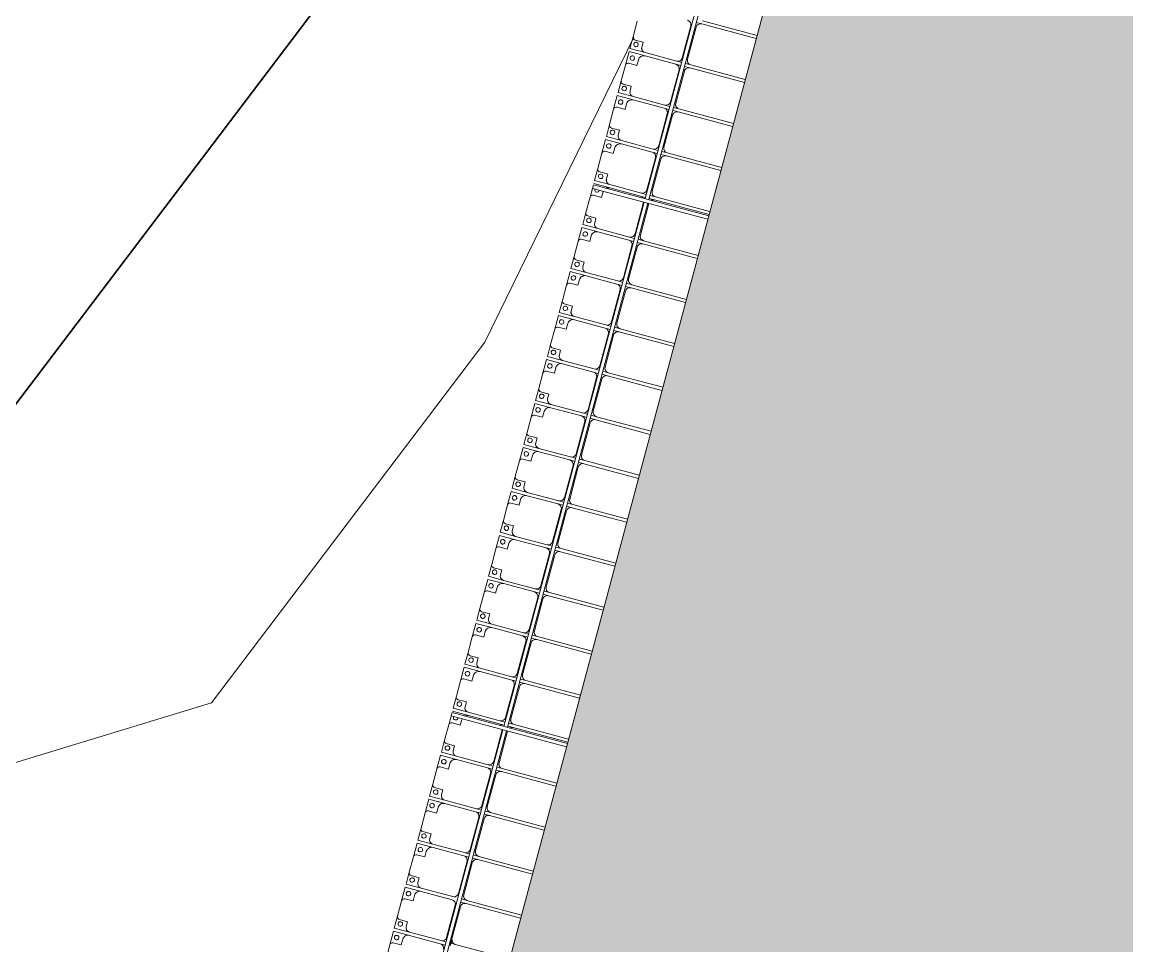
# Model space of a CAD drawing. Header units: millimetres. Extents: x -861324 to 439029, y -308065 to 694685.
# Drawn here: x -162826 to -150690, y 294957 to 305103 of the extents above; entities that cross this region are included whole.
import ezdxf

# ---------------------------------------------------------------- set-up
doc = ezdxf.new("R2010")
doc.units = ezdxf.units.MM
for name, color, linetype, lineweight in [('A-DETL-GENF', 92, 'Continuous', 9), ('A-DETL-MBND', 5, 'Continuous', 9), ('A-DETL-THIN', 151, 'Continuous', 9), ('A-GENM', 13, 'Continuous', 9), ('C-TOPO-MAJR', 7, 'Continuous', 35), ('C-TOPO-MINR', 7, 'Continuous', 9), ('S-BEAM', 12, 'Continuous', 9)]:
    doc.layers.add(name, color=color, linetype=linetype, lineweight=lineweight)

# ---------------------------------------------------------------- blocks, each defined once
blk = doc.blocks.new('Dải phao đi lại kèm đỡ invester - DẢI PHAO ĐI LẠI-17505-BỐ TRÍ BÈ PIN HỒ BẢN MÒNG')
at = {"layer": 'A-DETL-MBND', "color": 254}
for p, q in [((6223, -620), (6223, 0)), ((6258, 0), (6258, -620)), ((6723, -620), (6723, 0)), ((6758, 0), (6758, -620)), ((7223, -620), (7223, 0)), ((7258, 0), (7258, -620)), ((7723, -620), (7723, 0)), ((7758, 0), (7758, -620)), ((8258, 0), (8258, -620)), ((8723, -620), (8723, 0)), ((8758, 0), (8758, -620)), ((9223, -620), (9223, 0)), ((9258, 0), (9258, -620)), ((9723, -620), (9723, 0)), ((9758, 0), (9758, -620)), ((10223, -620), (10223, 0)), ((10258, 0), (10258, -620)), ((10723, -620), (10723, 0)), ((10758, 0), (10758, -620)), ((11223, -620), (11223, 0)), ((11258, 0), (11258, -620)), ((11723, -620), (11723, 0)), ((11758, 0), (11758, -620)), ((12223, -620), (12223, 0)), ((12258, 0), (12258, -620)), ((12723, -620), (12723, 0)), ((12758, 0), (12758, -620)), ((13223, -620), (13223, 0)), ((13258, 0), (13258, -620)), ((13723, -620), (13723, 0)), ((13758, 0), (13758, -620)), ((14223, -620), (14223, 0)), ((14258, 0), (14258, -620)), ((14723, -620), (14723, 0)), ((14758, 0), (14758, -620)), ((15223, -620), (15223, 0)), ((15258, 0), (15258, -620)), ((15723, -620), (15723, 0)), ((15758, 0), (15758, -620)), ((16223, -620), (16223, 0)), ((16258, 0), (16258, -620)), ((16723, -620), (16723, 0)), ((8223, -620), (8223, -3)), ((6258, -682), (6258, -620)), ((6258, -682), (6258, -620)), ((6308, -670), (6673, -670)), ((6723, -620), (6723, -682)), ((6723, -620), (6723, -682)), ((6723, -722), (6723, -780)), ((6723, -722), (6723, -780)), ((6758, -682), (6758, -620)), ((6758, -682), (6758, -620)), ((6758, -780), (6758, -722)), ((6758, -780), (6758, -722)), ((6808, -670), (7173, -670)), ((7223, -620), (7223, -682)), ((7223, -620), (7223, -682)), ((7223, -722), (7223, -780)), ((7223, -722), (7223, -780)), ((7258, -682), (7258, -620)), ((7258, -682), (7258, -620)), ((7258, -780), (7258, -722)), ((7258, -780), (7258, -722)), ((7308, -670), (7673, -670)), ((7723, -620), (7723, -682)), ((7723, -620), (7723, -682)), ((7723, -722), (7723, -780)), ((7723, -722), (7723, -780)), ((7758, -682), (7758, -620)), ((7758, -682), (7758, -620)), ((7758, -780), (7758, -722)), ((7758, -780), (7758, -722)), ((7808, -670), (8173, -670)), ((8223, -620), (8223, -682)), ((8223, -620), (8223, -682)), ((8223, -722), (8223, -780)), ((8223, -722), (8223, -780)), ((8258, -682), (8258, -620)), ((8258, -682), (8258, -620)), ((8258, -780), (8258, -722)), ((8258, -780), (8258, -722)), ((8312, -670), (8673, -670)), ((8723, -620), (8723, -682)), ((8723, -620), (8723, -682)), ((8723, -722), (8723, -780)), ((8723, -722), (8723, -780)), ((8758, -682), (8758, -620)), ((8758, -682), (8758, -620)), ((8758, -780), (8758, -722)), ((8758, -780), (8758, -722)), ((8808, -670), (9173, -670)), ((9223, -620), (9223, -682)), ((9223, -620), (9223, -682)), ((9223, -722), (9223, -780)), ((9223, -722), (9223, -780)), ((9258, -682), (9258, -620)), ((9258, -682), (9258, -620)), ((9258, -780), (9258, -722)), ((9258, -780), (9258, -722)), ((9308, -670), (9673, -670)), ((9723, -620), (9723, -682)), ((9723, -620), (9723, -682)), ((9723, -722), (9723, -780)), ((9723, -722), (9723, -780)), ((9758, -682), (9758, -620)), ((9758, -682), (9758, -620)), ((9758, -780), (9758, -722)), ((9758, -780), (9758, -722)), ((9808, -670), (10173, -670)), ((10223, -620), (10223, -682)), ((10223, -620), (10223, -682)), ((10223, -722), (10223, -780)), ((10223, -722), (10223, -780)), ((10258, -682), (10258, -620)), ((10258, -682), (10258, -620)), ((10258, -780), (10258, -722)), ((10258, -780), (10258, -722)), ((10308, -670), (10673, -670)), ((10723, -620), (10723, -682)), ((10723, -620), (10723, -682)), ((10723, -722), (10723, -780)), ((10723, -722), (10723, -780)), ((10758, -682), (10758, -620)), ((10758, -682), (10758, -620)), ((10758, -780), (10758, -722)), ((10758, -780), (10758, -722)), ((10808, -670), (11173, -670)), ((11223, -620), (11223, -682)), ((11223, -620), (11223, -682)), ((11223, -722), (11223, -780)), ((11223, -722), (11223, -780)), ((11258, -682), (11258, -620)), ((11258, -682), (11258, -620)), ((11258, -780), (11258, -722)), ((11258, -780), (11258, -722)), ((11308, -670), (11673, -670)), ((11723, -620), (11723, -682)), ((11723, -620), (11723, -682)), ((11723, -722), (11723, -780)), ((11723, -722), (11723, -780)), ((11758, -682), (11758, -620)), ((11758, -682), (11758, -620)), ((11758, -780), (11758, -722)), ((11758, -780), (11758, -722)), ((11808, -670), (12173, -670)), ((12223, -620), (12223, -682)), ((12223, -620), (12223, -682)), ((12223, -722), (12223, -780)), ((12223, -722), (12223, -780)), ((12258, -682), (12258, -620)), ((12258, -682), (12258, -620)), ((12258, -780), (12258, -722)), ((12258, -780), (12258, -722)), ((12308, -670), (12673, -670)), ((12723, -620), (12723, -682)), ((12723, -620), (12723, -682)), ((12723, -722), (12723, -780)), ((12723, -722), (12723, -780)), ((12758, -682), (12758, -620)), ((12758, -682), (12758, -620)), ((12758, -780), (12758, -722)), ((12758, -780), (12758, -722)), ((12808, -670), (13173, -670)), ((13223, -620), (13223, -682)), ((13223, -620), (13223, -682)), ((13223, -722), (13223, -780)), ((13223, -722), (13223, -780)), ((13258, -682), (13258, -620)), ((13258, -682), (13258, -620)), ((13258, -780), (13258, -722)), ((13258, -780), (13258, -722)), ((13308, -670), (13673, -670)), ((13723, -620), (13723, -682)), ((13723, -620), (13723, -682)), ((13723, -722), (13723, -780)), ((13723, -722), (13723, -780)), ((13758, -682), (13758, -620)), ((13758, -682), (13758, -620)), ((13758, -780), (13758, -722)), ((13758, -780), (13758, -722)), ((13808, -670), (14173, -670)), ((14223, -620), (14223, -682)), ((14223, -620), (14223, -682)), ((14223, -722), (14223, -780)), ((14223, -722), (14223, -780)), ((14258, -682), (14258, -620)), ((14258, -682), (14258, -620)), ((14258, -780), (14258, -722)), ((14258, -780), (14258, -722)), ((14312, -670), (14673, -670)), ((14723, -620), (14723, -682)), ((14723, -620), (14723, -682)), ((14723, -722), (14723, -780)), ((14723, -722), (14723, -780)), ((14758, -682), (14758, -620)), ((14758, -682), (14758, -620)), ((14758, -780), (14758, -722)), ((14758, -780), (14758, -722)), ((14808, -670), (15173, -670)), ((15223, -620), (15223, -682)), ((15223, -620), (15223, -682)), ((15223, -722), (15223, -780)), ((15223, -722), (15223, -780)), ((15258, -682), (15258, -620)), ((15258, -682), (15258, -620)), ((15258, -780), (15258, -722)), ((15258, -780), (15258, -722)), ((15308, -670), (15673, -670)), ((15723, -620), (15723, -682)), ((15723, -620), (15723, -682)), ((15723, -722), (15723, -780)), ((15723, -722), (15723, -780)), ((15758, -682), (15758, -620)), ((15758, -682), (15758, -620)), ((15758, -780), (15758, -722)), ((15758, -780), (15758, -722)), ((15808, -670), (16173, -670)), ((16223, -620), (16223, -682)), ((16223, -620), (16223, -682)), ((16258, -682), (16258, -620)), ((16258, -682), (16258, -620)), ((16308, -670), (16673, -670)), ((16723, -620), (16723, -682)), ((16723, -620), (16723, -682)), ((16723, -722), (16723, -780)), ((16723, -722), (16723, -780)), ((16758, -780), (16758, -722)), ((16758, -780), (16758, -722)), ((6673, -730), (6308, -730)), ((6723, -1140), (6723, -780)), ((6758, -780), (6758, -1130)), ((7173, -730), (6808, -730)), ((7223, -1140), (7223, -780)), ((7258, -780), (7258, -1130)), ((7673, -730), (7308, -730)), ((7723, -1140), (7723, -780)), ((7758, -780), (7758, -1130)), ((8173, -730), (7808, -730)), ((8223, -1140), (8223, -780)), ((8258, -780), (8258, -1130)), ((8673, -730), (8312, -730)), ((8723, -1140), (8723, -780)), ((8758, -780), (8758, -1130)), ((9173, -730), (8808, -730)), ((9223, -1140), (9223, -780)), ((9258, -780), (9258, -1130)), ((9673, -730), (9308, -730)), ((9723, -1140), (9723, -780)), ((9758, -780), (9758, -1130)), ((10173, -730), (9808, -730)), ((10223, -1140), (10223, -780)), ((10258, -780), (10258, -1130)), ((10673, -730), (10308, -730)), ((10723, -1140), (10723, -780)), ((10758, -780), (10758, -1130)), ((11173, -730), (10808, -730)), ((11223, -1140), (11223, -780)), ((11258, -780), (11258, -1130)), ((11673, -730), (11308, -730)), ((11723, -1140), (11723, -780)), ((11758, -780), (11758, -1130)), ((12173, -730), (11808, -730)), ((12223, -1140), (12223, -780)), ((12258, -780), (12258, -1130)), ((12673, -730), (12308, -730)), ((12723, -1140), (12723, -780)), ((12758, -780), (12758, -1130)), ((13173, -730), (12808, -730)), ((13223, -1140), (13223, -780)), ((13258, -780), (13258, -1130)), ((13673, -730), (13308, -730)), ((13723, -1140), (13723, -780)), ((13758, -780), (13758, -1130)), ((14173, -730), (13808, -730)), ((14223, -1140), (14223, -780)), ((14258, -780), (14258, -1130)), ((14673, -730), (14312, -730)), ((14723, -1140), (14723, -780)), ((14758, -780), (14758, -1130)), ((15173, -730), (14808, -730)), ((15223, -1140), (15223, -780)), ((15258, -780), (15258, -1130)), ((15673, -730), (15308, -730)), ((15723, -1140), (15723, -780)), ((15758, -780), (15758, -1130)), ((16173, -730), (15808, -730)), ((16223, -751), (16223, -780)), ((16223, -751), (16223, -780)), ((16223, -1140), (16223, -780)), ((16258, -780), (16258, -1130)), ((16673, -730), (16308, -730)), ((16723, -1140), (16723, -780)), ((16758, -780), (16758, -1130)), ((6618, -1282), (6618, -1190)), ((6618, -1190), (6673, -1190)), ((6673, -1190), (6618, -1190)), ((6618, -1190), (6618, -1282)), ((6618, -1282), (6618, -1190)), ((6618, -1190), (6618, -1282)), ((6618, -1190), (6673, -1190)), ((6673, -1190), (6618, -1190)), ((6723, -1140), (6723, -1312)), ((6723, -1312), (6723, -1140)), ((6758, -1312), (6758, -1130)), ((6758, -1130), (6758, -1312)), ((6818, -1190), (6882, -1190)), ((6882, -1190), (6818, -1190)), ((6818, -1190), (6882, -1190)), ((6882, -1190), (6818, -1190)), ((6882, -1190), (6882, -1282)), ((6882, -1282), (6882, -1190)), ((6882, -1190), (6882, -1282)), ((6882, -1282), (6882, -1190)), ((7118, -1282), (7118, -1190)), ((7118, -1190), (7173, -1190)), ((7173, -1190), (7118, -1190)), ((7118, -1190), (7118, -1282)), ((7118, -1282), (7118, -1190)), ((7118, -1190), (7118, -1282)), ((7118, -1190), (7173, -1190)), ((7173, -1190), (7118, -1190)), ((7223, -1140), (7223, -1312)), ((7223, -1312), (7223, -1140)), ((7258, -1312), (7258, -1130)), ((7258, -1130), (7258, -1312)), ((7318, -1190), (7382, -1190)), ((7382, -1190), (7318, -1190)), ((7318, -1190), (7382, -1190)), ((7382, -1190), (7318, -1190)), ((7382, -1190), (7382, -1282)), ((7382, -1282), (7382, -1190)), ((7382, -1190), (7382, -1282)), ((7382, -1282), (7382, -1190)), ((7618, -1282), (7618, -1190)), ((7618, -1190), (7673, -1190)), ((7673, -1190), (7618, -1190)), ((7618, -1190), (7618, -1282)), ((7618, -1282), (7618, -1190)), ((7618, -1190), (7618, -1282)), ((7618, -1190), (7673, -1190)), ((7673, -1190), (7618, -1190)), ((7723, -1140), (7723, -1312)), ((7723, -1312), (7723, -1140)), ((7758, -1312), (7758, -1130)), ((7758, -1130), (7758, -1312)), ((7818, -1190), (7882, -1190)), ((7882, -1190), (7818, -1190)), ((7818, -1190), (7882, -1190)), ((7882, -1190), (7818, -1190)), ((7882, -1190), (7882, -1282)), ((7882, -1282), (7882, -1190)), ((7882, -1190), (7882, -1282)), ((7882, -1282), (7882, -1190)), ((8118, -1282), (8118, -1190)), ((8118, -1190), (8173, -1190)), ((8173, -1190), (8118, -1190)), ((8118, -1190), (8118, -1282)), ((8118, -1282), (8118, -1190)), ((8118, -1190), (8118, -1282)), ((8118, -1190), (8173, -1190)), ((8173, -1190), (8118, -1190)), ((8223, -1140), (8223, -1312)), ((8223, -1312), (8223, -1140)), ((8258, -1312), (8258, -1130)), ((8258, -1130), (8258, -1312)), ((8318, -1190), (8382, -1190)), ((8382, -1190), (8318, -1190)), ((8318, -1190), (8382, -1190)), ((8382, -1190), (8318, -1190)), ((8382, -1190), (8382, -1282)), ((8382, -1282), (8382, -1190)), ((8382, -1190), (8382, -1282)), ((8382, -1282), (8382, -1190)), ((8618, -1282), (8618, -1190)), ((8618, -1190), (8673, -1190)), ((8673, -1190), (8618, -1190)), ((8618, -1190), (8618, -1282)), ((8618, -1282), (8618, -1190)), ((8618, -1190), (8618, -1282)), ((8618, -1190), (8673, -1190)), ((8673, -1190), (8618, -1190)), ((8723, -1140), (8723, -1312)), ((8723, -1312), (8723, -1140)), ((8758, -1312), (8758, -1130)), ((8758, -1130), (8758, -1312)), ((8818, -1190), (8882, -1190)), ((8882, -1190), (8818, -1190)), ((8818, -1190), (8882, -1190)), ((8882, -1190), (8818, -1190)), ((8882, -1190), (8882, -1282)), ((8882, -1282), (8882, -1190)), ((8882, -1190), (8882, -1282)), ((8882, -1282), (8882, -1190)), ((9118, -1282), (9118, -1190)), ((9118, -1190), (9173, -1190)), ((9173, -1190), (9118, -1190)), ((9118, -1190), (9118, -1282)), ((9118, -1282), (9118, -1190)), ((9118, -1190), (9118, -1282)), ((9118, -1190), (9173, -1190)), ((9173, -1190), (9118, -1190)), ((9223, -1140), (9223, -1312)), ((9223, -1312), (9223, -1140)), ((9258, -1312), (9258, -1130)), ((9258, -1130), (9258, -1312)), ((9318, -1190), (9382, -1190)), ((9382, -1190), (9318, -1190)), ((9318, -1190), (9382, -1190)), ((9382, -1190), (9318, -1190)), ((9382, -1190), (9382, -1282)), ((9382, -1282), (9382, -1190)), ((9382, -1190), (9382, -1282)), ((9382, -1282), (9382, -1190)), ((9618, -1282), (9618, -1190)), ((9618, -1190), (9673, -1190)), ((9673, -1190), (9618, -1190)), ((9618, -1190), (9618, -1282)), ((9618, -1282), (9618, -1190)), ((9618, -1190), (9618, -1282)), ((9618, -1190), (9673, -1190)), ((9673, -1190), (9618, -1190)), ((9723, -1140), (9723, -1312)), ((9723, -1312), (9723, -1140)), ((9758, -1312), (9758, -1130)), ((9758, -1130), (9758, -1312)), ((9818, -1190), (9882, -1190)), ((9882, -1190), (9818, -1190)), ((9818, -1190), (9882, -1190)), ((9882, -1190), (9818, -1190)), ((9882, -1190), (9882, -1282)), ((9882, -1282), (9882, -1190)), ((9882, -1190), (9882, -1282)), ((9882, -1282), (9882, -1190)), ((10118, -1282), (10118, -1190)), ((10118, -1190), (10173, -1190)), ((10173, -1190), (10118, -1190)), ((10118, -1190), (10118, -1282)), ((10118, -1282), (10118, -1190)), ((10118, -1190), (10118, -1282)), ((10118, -1190), (10173, -1190)), ((10173, -1190), (10118, -1190)), ((10223, -1140), (10223, -1312)), ((10223, -1312), (10223, -1140)), ((10258, -1312), (10258, -1130)), ((10258, -1130), (10258, -1312)), ((10318, -1190), (10382, -1190)), ((10382, -1190), (10318, -1190)), ((10318, -1190), (10382, -1190)), ((10382, -1190), (10318, -1190)), ((10382, -1190), (10382, -1282)), ((10382, -1282), (10382, -1190)), ((10382, -1190), (10382, -1282)), ((10382, -1282), (10382, -1190)), ((10618, -1282), (10618, -1190)), ((10618, -1190), (10673, -1190)), ((10673, -1190), (10618, -1190)), ((10618, -1190), (10618, -1282)), ((10618, -1282), (10618, -1190)), ((10618, -1190), (10618, -1282)), ((10618, -1190), (10673, -1190)), ((10673, -1190), (10618, -1190)), ((10723, -1140), (10723, -1312)), ((10723, -1312), (10723, -1140)), ((10758, -1312), (10758, -1130)), ((10758, -1130), (10758, -1312)), ((10818, -1190), (10882, -1190)), ((10882, -1190), (10818, -1190)), ((10818, -1190), (10882, -1190)), ((10882, -1190), (10818, -1190)), ((10882, -1190), (10882, -1282)), ((10882, -1282), (10882, -1190)), ((10882, -1190), (10882, -1282)), ((10882, -1282), (10882, -1190)), ((11118, -1282), (11118, -1190)), ((11118, -1190), (11173, -1190)), ((11173, -1190), (11118, -1190)), ((11118, -1190), (11118, -1282)), ((11118, -1282), (11118, -1190)), ((11118, -1190), (11118, -1282)), ((11118, -1190), (11173, -1190)), ((11173, -1190), (11118, -1190)), ((11223, -1140), (11223, -1312)), ((11223, -1312), (11223, -1140)), ((11258, -1312), (11258, -1130)), ((11258, -1130), (11258, -1312)), ((11318, -1190), (11382, -1190)), ((11382, -1190), (11318, -1190)), ((11318, -1190), (11382, -1190)), ((11382, -1190), (11318, -1190)), ((11382, -1190), (11382, -1282)), ((11382, -1282), (11382, -1190)), ((11382, -1190), (11382, -1282)), ((11382, -1282), (11382, -1190)), ((11618, -1282), (11618, -1190)), ((11618, -1190), (11673, -1190)), ((11673, -1190), (11618, -1190)), ((11618, -1190), (11618, -1282)), ((11618, -1282), (11618, -1190)), ((11618, -1190), (11618, -1282)), ((11618, -1190), (11673, -1190)), ((11673, -1190), (11618, -1190)), ((11723, -1140), (11723, -1312)), ((11723, -1312), (11723, -1140)), ((11758, -1312), (11758, -1130)), ((11758, -1130), (11758, -1312)), ((11818, -1190), (11882, -1190)), ((11882, -1190), (11818, -1190)), ((11818, -1190), (11882, -1190)), ((11882, -1190), (11818, -1190)), ((11882, -1190), (11882, -1282)), ((11882, -1282), (11882, -1190)), ((11882, -1190), (11882, -1282)), ((11882, -1282), (11882, -1190)), ((12118, -1282), (12118, -1190)), ((12118, -1190), (12173, -1190)), ((12173, -1190), (12118, -1190)), ((12118, -1190), (12118, -1282)), ((12118, -1282), (12118, -1190)), ((12118, -1190), (12118, -1282)), ((12118, -1190), (12173, -1190)), ((12173, -1190), (12118, -1190)), ((12223, -1140), (12223, -1312)), ((12223, -1312), (12223, -1140)), ((12258, -1312), (12258, -1130)), ((12258, -1130), (12258, -1312)), ((12318, -1190), (12382, -1190)), ((12382, -1190), (12318, -1190)), ((12318, -1190), (12382, -1190)), ((12382, -1190), (12318, -1190)), ((12382, -1190), (12382, -1282)), ((12382, -1282), (12382, -1190)), ((12382, -1190), (12382, -1282)), ((12382, -1282), (12382, -1190)), ((12618, -1282), (12618, -1190)), ((12618, -1190), (12673, -1190)), ((12673, -1190), (12618, -1190)), ((12618, -1190), (12618, -1282)), ((12618, -1282), (12618, -1190)), ((12618, -1190), (12618, -1282)), ((12618, -1190), (12673, -1190)), ((12673, -1190), (12618, -1190)), ((12723, -1140), (12723, -1312)), ((12723, -1312), (12723, -1140)), ((12758, -1312), (12758, -1130)), ((12758, -1130), (12758, -1312)), ((12818, -1190), (12882, -1190)), ((12882, -1190), (12818, -1190)), ((12818, -1190), (12882, -1190)), ((12882, -1190), (12818, -1190)), ((12882, -1190), (12882, -1282)), ((12882, -1282), (12882, -1190)), ((12882, -1190), (12882, -1282)), ((12882, -1282), (12882, -1190)), ((13118, -1282), (13118, -1190)), ((13118, -1190), (13173, -1190)), ((13173, -1190), (13118, -1190)), ((13118, -1190), (13118, -1282)), ((13118, -1282), (13118, -1190)), ((13118, -1190), (13118, -1282)), ((13118, -1190), (13173, -1190)), ((13173, -1190), (13118, -1190)), ((13223, -1140), (13223, -1312)), ((13223, -1312), (13223, -1140)), ((13258, -1312), (13258, -1130)), ((13258, -1130), (13258, -1312)), ((13318, -1190), (13382, -1190)), ((13382, -1190), (13318, -1190)), ((13318, -1190), (13382, -1190)), ((13382, -1190), (13318, -1190)), ((13382, -1190), (13382, -1282)), ((13382, -1282), (13382, -1190)), ((13382, -1190), (13382, -1282)), ((13382, -1282), (13382, -1190)), ((13618, -1282), (13618, -1190)), ((13618, -1190), (13673, -1190)), ((13673, -1190), (13618, -1190)), ((13618, -1190), (13618, -1282)), ((13618, -1282), (13618, -1190)), ((13618, -1190), (13618, -1282)), ((13618, -1190), (13673, -1190)), ((13673, -1190), (13618, -1190)), ((13723, -1140), (13723, -1312)), ((13723, -1312), (13723, -1140)), ((13758, -1312), (13758, -1130)), ((13758, -1130), (13758, -1312)), ((13818, -1190), (13882, -1190)), ((13882, -1190), (13818, -1190)), ((13818, -1190), (13882, -1190)), ((13882, -1190), (13818, -1190)), ((13882, -1190), (13882, -1282)), ((13882, -1282), (13882, -1190)), ((13882, -1190), (13882, -1282)), ((13882, -1282), (13882, -1190)), ((14118, -1282), (14118, -1190)), ((14118, -1190), (14173, -1190)), ((14173, -1190), (14118, -1190)), ((14118, -1190), (14118, -1282)), ((14118, -1282), (14118, -1190)), ((14118, -1190), (14118, -1282)), ((14118, -1190), (14173, -1190)), ((14173, -1190), (14118, -1190)), ((14223, -1140), (14223, -1312)), ((14223, -1312), (14223, -1140)), ((14258, -1312), (14258, -1130)), ((14258, -1130), (14258, -1312)), ((14318, -1190), (14382, -1190)), ((14382, -1190), (14318, -1190)), ((14318, -1190), (14382, -1190)), ((14382, -1190), (14318, -1190)), ((14382, -1190), (14382, -1282)), ((14382, -1282), (14382, -1190)), ((14382, -1190), (14382, -1282)), ((14382, -1282), (14382, -1190)), ((14618, -1282), (14618, -1190)), ((14618, -1190), (14673, -1190)), ((14673, -1190), (14618, -1190)), ((14618, -1190), (14618, -1282)), ((14618, -1282), (14618, -1190)), ((14618, -1190), (14618, -1282)), ((14618, -1190), (14673, -1190)), ((14673, -1190), (14618, -1190)), ((14723, -1153), (14723, -1312)), ((14723, -1312), (14723, -1153)), ((14758, -1312), (14758, -1130)), ((14758, -1130), (14758, -1312)), ((14818, -1190), (14882, -1190)), ((14882, -1190), (14818, -1190)), ((14818, -1190), (14882, -1190)), ((14882, -1190), (14818, -1190)), ((14882, -1190), (14882, -1282)), ((14882, -1282), (14882, -1190)), ((14882, -1190), (14882, -1282)), ((14882, -1282), (14882, -1190)), ((15118, -1282), (15118, -1190)), ((15118, -1190), (15173, -1190)), ((15173, -1190), (15118, -1190)), ((15118, -1190), (15118, -1282)), ((15118, -1282), (15118, -1190)), ((15118, -1190), (15118, -1282)), ((15118, -1190), (15173, -1190)), ((15173, -1190), (15118, -1190)), ((15223, -1140), (15223, -1312)), ((15223, -1312), (15223, -1140)), ((15258, -1312), (15258, -1130)), ((15258, -1130), (15258, -1312)), ((15318, -1190), (15382, -1190)), ((15382, -1190), (15318, -1190)), ((15318, -1190), (15382, -1190)), ((15382, -1190), (15318, -1190)), ((15382, -1190), (15382, -1282)), ((15382, -1282), (15382, -1190)), ((15382, -1190), (15382, -1282)), ((15382, -1282), (15382, -1190)), ((15618, -1282), (15618, -1190)), ((15618, -1190), (15673, -1190)), ((15673, -1190), (15618, -1190)), ((15618, -1190), (15618, -1282)), ((15618, -1282), (15618, -1190)), ((15618, -1190), (15618, -1282)), ((15618, -1190), (15673, -1190)), ((15673, -1190), (15618, -1190)), ((15723, -1140), (15723, -1312)), ((15723, -1312), (15723, -1140)), ((15758, -1312), (15758, -1130)), ((15758, -1130), (15758, -1312)), ((15818, -1190), (15882, -1190)), ((15882, -1190), (15818, -1190)), ((15818, -1190), (15882, -1190)), ((15882, -1190), (15818, -1190)), ((15882, -1190), (15882, -1282)), ((15882, -1282), (15882, -1190)), ((15882, -1190), (15882, -1282)), ((15882, -1282), (15882, -1190)), ((16118, -1282), (16118, -1190)), ((16118, -1190), (16173, -1190)), ((16173, -1190), (16118, -1190)), ((16118, -1190), (16118, -1282)), ((16118, -1282), (16118, -1190)), ((16118, -1190), (16118, -1282)), ((16118, -1190), (16173, -1190)), ((16173, -1190), (16118, -1190)), ((16223, -1140), (16223, -1312)), ((16223, -1312), (16223, -1140)), ((16258, -1312), (16258, -1130)), ((16258, -1130), (16258, -1312)), ((16318, -1190), (16382, -1190)), ((16382, -1190), (16318, -1190)), ((16318, -1190), (16382, -1190)), ((16382, -1190), (16318, -1190)), ((16382, -1190), (16382, -1282)), ((16382, -1282), (16382, -1190)), ((16382, -1190), (16382, -1282)), ((16382, -1282), (16382, -1190)), ((16618, -1282), (16618, -1190)), ((16618, -1190), (16673, -1190)), ((16673, -1190), (16618, -1190)), ((16618, -1190), (16618, -1282)), ((16618, -1282), (16618, -1190)), ((16618, -1190), (16618, -1282)), ((16618, -1190), (16673, -1190)), ((16673, -1190), (16618, -1190)), ((16723, -1140), (16723, -1312)), ((16723, -1312), (16723, -1140)), ((16758, -1312), (16758, -1130)), ((16758, -1130), (16758, -1312)), ((16818, -1190), (16882, -1190)), ((16882, -1190), (16818, -1190)), ((16818, -1190), (16882, -1190)), ((16882, -1190), (16818, -1190)), ((16882, -1190), (16882, -1282)), ((16882, -1282), (16882, -1190)), ((16882, -1190), (16882, -1282)), ((16882, -1282), (16882, -1190)), ((6412, -1312), (6588, -1312)), ((6723, -1312), (6588, -1312)), ((6588, -1312), (6723, -1312)), ((6912, -1312), (6758, -1312)), ((6758, -1312), (6912, -1312)), ((6912, -1312), (7088, -1312)), ((7223, -1312), (7088, -1312)), ((7088, -1312), (7223, -1312)), ((7412, -1312), (7258, -1312)), ((7258, -1312), (7412, -1312)), ((7412, -1312), (7588, -1312)), ((7723, -1312), (7588, -1312)), ((7588, -1312), (7723, -1312)), ((7912, -1312), (7758, -1312)), ((7758, -1312), (7912, -1312)), ((7912, -1312), (8088, -1312)), ((8223, -1312), (8088, -1312)), ((8088, -1312), (8223, -1312)), ((8412, -1312), (8312, -1312)), ((8312, -1312), (8412, -1312)), ((8412, -1312), (8588, -1312)), ((8723, -1312), (8588, -1312)), ((8588, -1312), (8723, -1312)), ((8912, -1312), (8758, -1312)), ((8758, -1312), (8912, -1312)), ((8912, -1312), (9088, -1312)), ((9223, -1312), (9088, -1312)), ((9088, -1312), (9223, -1312)), ((9412, -1312), (9258, -1312)), ((9258, -1312), (9412, -1312)), ((9412, -1312), (9588, -1312)), ((9723, -1312), (9588, -1312)), ((9588, -1312), (9723, -1312)), ((9912, -1312), (9758, -1312)), ((9758, -1312), (9912, -1312)), ((9912, -1312), (10088, -1312)), ((10223, -1312), (10088, -1312)), ((10088, -1312), (10223, -1312)), ((10412, -1312), (10258, -1312)), ((10258, -1312), (10412, -1312)), ((10412, -1312), (10588, -1312)), ((10723, -1312), (10588, -1312)), ((10588, -1312), (10723, -1312)), ((10912, -1312), (10758, -1312)), ((10758, -1312), (10912, -1312)), ((10912, -1312), (11088, -1312)), ((11223, -1312), (11088, -1312)), ((11088, -1312), (11223, -1312)), ((11412, -1312), (11258, -1312)), ((11258, -1312), (11412, -1312)), ((11412, -1312), (11588, -1312)), ((11723, -1312), (11588, -1312)), ((11588, -1312), (11723, -1312)), ((11912, -1312), (11758, -1312)), ((11758, -1312), (11912, -1312)), ((11912, -1312), (12088, -1312)), ((12223, -1312), (12088, -1312)), ((12088, -1312), (12223, -1312)), ((12412, -1312), (12258, -1312)), ((12258, -1312), (12412, -1312)), ((12412, -1312), (12588, -1312)), ((12723, -1312), (12588, -1312)), ((12588, -1312), (12723, -1312)), ((12912, -1312), (12758, -1312)), ((12758, -1312), (12912, -1312)), ((12912, -1312), (13088, -1312)), ((13223, -1312), (13088, -1312)), ((13088, -1312), (13223, -1312)), ((13412, -1312), (13258, -1312)), ((13258, -1312), (13412, -1312)), ((13412, -1312), (13588, -1312)), ((13723, -1312), (13588, -1312)), ((13588, -1312), (13723, -1312)), ((13912, -1312), (13758, -1312)), ((13758, -1312), (13912, -1312)), ((13912, -1312), (14088, -1312)), ((14223, -1312), (14088, -1312)), ((14088, -1312), (14223, -1312)), ((14412, -1312), (14312, -1312)), ((14312, -1312), (14412, -1312)), ((14412, -1312), (14588, -1312)), ((14723, -1312), (14588, -1312)), ((14588, -1312), (14723, -1312)), ((14912, -1312), (14758, -1312)), ((14758, -1312), (14912, -1312)), ((14912, -1312), (15088, -1312)), ((15223, -1312), (15088, -1312)), ((15088, -1312), (15223, -1312)), ((15412, -1312), (15258, -1312)), ((15258, -1312), (15412, -1312)), ((15412, -1312), (15588, -1312)), ((15723, -1312), (15588, -1312)), ((15588, -1312), (15723, -1312)), ((15912, -1312), (15758, -1312)), ((15758, -1312), (15912, -1312)), ((15912, -1312), (16088, -1312)), ((16223, -1312), (16088, -1312)), ((16088, -1312), (16223, -1312)), ((16412, -1312), (16258, -1312)), ((16258, -1312), (16412, -1312)), ((16412, -1312), (16588, -1312)), ((16723, -1312), (16588, -1312)), ((16588, -1312), (16723, -1312)), ((16912, -1312), (16758, -1312)), ((16758, -1312), (16912, -1312)), ((16912, -1312), (17088, -1312))]:
    blk.add_line(p, q, dxfattribs=at)
for centre, radius, start, end in [((6308, -620), 50, 180, 270), ((6308, -620), 50, 180, 210), ((6673, -620), 50, 270, 0), ((6673, -620), 50, 270, 300), ((6808, -620), 50, 180, 270), ((6808, -620), 50, 180, 210), ((7173, -620), 50, 270, 0), ((7173, -620), 50, 270, 300), ((7308, -620), 50, 180, 270), ((7308, -620), 50, 180, 210), ((7673, -620), 50, 270, 0), ((7673, -620), 50, 270, 300), ((7808, -620), 50, 180, 270), ((7808, -620), 50, 180, 210), ((8173, -620), 50, 270, 0), ((8173, -620), 50, 270, 300), ((8308, -620), 50, 180, 225), ((8308, -620), 50, 180, 210), ((8673, -620), 50, 270, 0), ((8673, -620), 50, 270, 300), ((8808, -620), 50, 180, 270), ((8808, -620), 50, 180, 210), ((9173, -620), 50, 270, 0), ((9173, -620), 50, 270, 300), ((9308, -620), 50, 180, 270), ((9308, -620), 50, 180, 210), ((9673, -620), 50, 270, 0), ((9673, -620), 50, 270, 300), ((9808, -620), 50, 180, 270), ((9808, -620), 50, 180, 210), ((10173, -620), 50, 270, 0), ((10173, -620), 50, 270, 300), ((10308, -620), 50, 180, 270), ((10308, -620), 50, 180, 210), ((10673, -620), 50, 270, 0), ((10673, -620), 50, 270, 300), ((10808, -620), 50, 180, 270), ((10808, -620), 50, 180, 210), ((11173, -620), 50, 270, 0), ((11173, -620), 50, 270, 300), ((11308, -620), 50, 180, 270), ((11308, -620), 50, 180, 210), ((11673, -620), 50, 270, 0), ((11673, -620), 50, 270, 300), ((11808, -620), 50, 180, 270), ((11808, -620), 50, 180, 210), ((12173, -620), 50, 270, 0), ((12173, -620), 50, 270, 300), ((12308, -620), 50, 180, 270), ((12308, -620), 50, 180, 210), ((12673, -620), 50, 270, 0), ((12673, -620), 50, 270, 300), ((12808, -620), 50, 180, 270), ((12808, -620), 50, 180, 210), ((13173, -620), 50, 270, 0), ((13173, -620), 50, 270, 300), ((13308, -620), 50, 180, 270), ((13308, -620), 50, 180, 210), ((13673, -620), 50, 270, 0), ((13673, -620), 50, 270, 300), ((13808, -620), 50, 180, 270), ((13808, -620), 50, 180, 210), ((14173, -620), 50, 270, 0), ((14173, -620), 50, 270, 300), ((14308, -620), 50, 180, 225), ((14308, -620), 50, 180, 210), ((14673, -620), 50, 270, 0), ((14673, -620), 50, 270, 300), ((14808, -620), 50, 180, 270), ((14808, -620), 50, 180, 210), ((15173, -620), 50, 270, 0), ((15173, -620), 50, 270, 300), ((15308, -620), 50, 180, 270), ((15308, -620), 50, 180, 210), ((15673, -620), 50, 270, 0), ((15673, -620), 50, 270, 300), ((15808, -620), 50, 180, 270), ((15808, -620), 50, 180, 210), ((16173, -620), 50, 270, 0), ((16173, -620), 50, 270, 300), ((16308, -620), 50, 180, 270), ((16308, -620), 50, 180, 210), ((16673, -620), 50, 270, 0), ((16673, -620), 50, 270, 300), ((6308, -780), 50, 90, 180), ((6308, -780), 50, 90, 120), ((6673, -780), 50, 360, 90), ((6673, -780), 50, 360, 30), ((6808, -780), 50, 90, 180), ((6808, -780), 50, 90, 120), ((7173, -780), 50, 360, 90), ((7173, -780), 50, 360, 30), ((7308, -780), 50, 90, 180), ((7308, -780), 50, 90, 120), ((7673, -780), 50, 360, 90), ((7673, -780), 50, 360, 30), ((7808, -780), 50, 90, 180), ((7808, -780), 50, 90, 120), ((8173, -780), 50, 360, 90), ((8173, -780), 50, 360, 30), ((8308, -780), 50, 135, 180), ((8673, -780), 50, 360, 90), ((8673, -780), 50, 360, 30), ((8808, -780), 50, 90, 180), ((8808, -780), 50, 90, 120), ((9173, -780), 50, 360, 90), ((9173, -780), 50, 360, 30), ((9308, -780), 50, 90, 180), ((9308, -780), 50, 90, 120), ((9673, -780), 50, 360, 90), ((9673, -780), 50, 360, 30), ((9808, -780), 50, 90, 180), ((9808, -780), 50, 90, 120), ((10173, -780), 50, 360, 90), ((10173, -780), 50, 360, 30), ((10308, -780), 50, 90, 180), ((10308, -780), 50, 90, 120), ((10673, -780), 50, 360, 90), ((10673, -780), 50, 360, 30), ((10808, -780), 50, 90, 180), ((10808, -780), 50, 90, 120), ((11173, -780), 50, 360, 90), ((11173, -780), 50, 360, 30), ((11308, -780), 50, 90, 180), ((11308, -780), 50, 90, 120), ((11673, -780), 50, 360, 90), ((11673, -780), 50, 360, 30), ((11808, -780), 50, 90, 180), ((11808, -780), 50, 90, 120), ((12173, -780), 50, 360, 90), ((12173, -780), 50, 360, 30), ((12308, -780), 50, 90, 180), ((12308, -780), 50, 90, 120), ((12673, -780), 50, 360, 90), ((12673, -780), 50, 360, 30), ((12808, -780), 50, 90, 180), ((12808, -780), 50, 90, 120), ((13173, -780), 50, 360, 90), ((13173, -780), 50, 360, 30), ((13308, -780), 50, 90, 180), ((13308, -780), 50, 90, 120), ((13673, -780), 50, 360, 90), ((13673, -780), 50, 360, 30), ((13808, -780), 50, 90, 180), ((13808, -780), 50, 90, 120), ((14173, -780), 50, 360, 90), ((14173, -780), 50, 360, 30), ((14308, -780), 50, 135, 180), ((14673, -780), 50, 360, 90), ((14673, -780), 50, 360, 30), ((14808, -780), 50, 90, 180), ((14808, -780), 50, 90, 120), ((15173, -780), 50, 360, 90), ((15173, -780), 50, 360, 30), ((15308, -780), 50, 90, 180), ((15308, -780), 50, 90, 120), ((15673, -780), 50, 360, 90), ((15673, -780), 50, 360, 30), ((15808, -780), 50, 90, 180), ((15808, -780), 50, 90, 120), ((16173, -780), 50, 360, 90), ((16173, -780), 50, 360, 30), ((16308, -780), 50, 90, 180), ((16308, -780), 50, 90, 120), ((16673, -780), 50, 360, 90), ((16673, -780), 50, 360, 30), ((16808, -780), 50, 90, 180), ((6673, -1140), 50, 270, 360), ((6673, -1140), 50, 270, 345), ((6673, -1140), 50, 270, 345), ((6673, -1140), 50, 270, 345), ((6818, -1130), 60, 180, 270), ((6818, -1130), 60, 180, 270), ((6818, -1130), 60, 180, 270), ((6818, -1130), 60, 180, 270), ((7173, -1140), 50, 270, 360), ((7173, -1140), 50, 270, 345), ((7173, -1140), 50, 270, 345), ((7173, -1140), 50, 270, 345), ((7318, -1130), 60, 180, 270), ((7318, -1130), 60, 180, 270), ((7318, -1130), 60, 180, 270), ((7318, -1130), 60, 180, 270), ((7673, -1140), 50, 270, 360), ((7673, -1140), 50, 270, 345), ((7673, -1140), 50, 270, 345), ((7673, -1140), 50, 270, 345), ((7818, -1130), 60, 180, 270), ((7818, -1130), 60, 180, 270), ((7818, -1130), 60, 180, 270), ((7818, -1130), 60, 180, 270), ((8173, -1140), 50, 270, 360), ((8173, -1140), 50, 270, 345), ((8173, -1140), 50, 270, 345), ((8173, -1140), 50, 270, 345), ((8318, -1130), 60, 180, 225), ((8318, -1130), 60, 180, 225), ((8318, -1130), 60, 180, 225), ((8318, -1130), 60, 180, 225), ((8673, -1140), 50, 270, 360), ((8673, -1140), 50, 270, 345), ((8673, -1140), 50, 270, 345), ((8673, -1140), 50, 270, 345), ((8818, -1130), 60, 180, 270), ((8818, -1130), 60, 180, 270), ((8818, -1130), 60, 180, 270), ((8818, -1130), 60, 180, 270), ((9173, -1140), 50, 270, 360), ((9173, -1140), 50, 270, 345), ((9173, -1140), 50, 270, 345), ((9173, -1140), 50, 270, 345), ((9318, -1130), 60, 180, 270), ((9318, -1130), 60, 180, 270), ((9318, -1130), 60, 180, 270), ((9318, -1130), 60, 180, 270), ((9673, -1140), 50, 270, 360), ((9673, -1140), 50, 270, 345), ((9673, -1140), 50, 270, 345), ((9673, -1140), 50, 270, 345), ((9818, -1130), 60, 180, 270), ((9818, -1130), 60, 180, 270), ((9818, -1130), 60, 180, 270), ((9818, -1130), 60, 180, 270), ((10173, -1140), 50, 270, 360), ((10173, -1140), 50, 270, 345), ((10173, -1140), 50, 270, 345), ((10173, -1140), 50, 270, 345), ((10318, -1130), 60, 180, 270), ((10318, -1130), 60, 180, 270), ((10318, -1130), 60, 180, 270), ((10318, -1130), 60, 180, 270), ((10673, -1140), 50, 270, 360), ((10673, -1140), 50, 270, 345), ((10673, -1140), 50, 270, 345), ((10673, -1140), 50, 270, 345), ((10818, -1130), 60, 180, 270), ((10818, -1130), 60, 180, 270), ((10818, -1130), 60, 180, 270), ((10818, -1130), 60, 180, 270), ((11173, -1140), 50, 270, 360), ((11173, -1140), 50, 270, 345), ((11173, -1140), 50, 270, 345), ((11173, -1140), 50, 270, 345), ((11318, -1130), 60, 180, 270), ((11318, -1130), 60, 180, 270), ((11318, -1130), 60, 180, 270), ((11318, -1130), 60, 180, 270), ((11673, -1140), 50, 270, 360), ((11673, -1140), 50, 270, 345), ((11673, -1140), 50, 270, 345), ((11673, -1140), 50, 270, 345), ((11818, -1130), 60, 180, 270), ((11818, -1130), 60, 180, 270), ((11818, -1130), 60, 180, 270), ((11818, -1130), 60, 180, 270), ((12173, -1140), 50, 270, 360), ((12173, -1140), 50, 270, 345), ((12173, -1140), 50, 270, 345), ((12173, -1140), 50, 270, 345), ((12318, -1130), 60, 180, 270), ((12318, -1130), 60, 180, 270), ((12318, -1130), 60, 180, 270), ((12318, -1130), 60, 180, 270), ((12673, -1140), 50, 270, 360), ((12673, -1140), 50, 270, 345), ((12673, -1140), 50, 270, 345), ((12673, -1140), 50, 270, 345), ((12818, -1130), 60, 180, 270), ((12818, -1130), 60, 180, 270), ((12818, -1130), 60, 180, 270), ((12818, -1130), 60, 180, 270), ((13173, -1140), 50, 270, 360), ((13173, -1140), 50, 270, 345), ((13173, -1140), 50, 270, 345), ((13173, -1140), 50, 270, 345), ((13318, -1130), 60, 180, 270), ((13318, -1130), 60, 180, 270), ((13318, -1130), 60, 180, 270), ((13318, -1130), 60, 180, 270), ((13673, -1140), 50, 270, 360), ((13673, -1140), 50, 270, 345), ((13673, -1140), 50, 270, 345), ((13673, -1140), 50, 270, 345), ((13818, -1130), 60, 180, 270), ((13818, -1130), 60, 180, 270), ((13818, -1130), 60, 180, 270), ((13818, -1130), 60, 180, 270), ((14173, -1140), 50, 270, 360), ((14173, -1140), 50, 270, 345), ((14173, -1140), 50, 270, 345), ((14173, -1140), 50, 270, 345), ((14318, -1130), 60, 180, 225), ((14318, -1130), 60, 180, 225), ((14318, -1130), 60, 180, 225), ((14318, -1130), 60, 180, 225), ((14673, -1140), 50, 270, 360), ((14673, -1140), 50, 270, 343.4367), ((14673, -1140), 50, 270, 343.4367), ((14673, -1140), 50, 270, 343.4367), ((14818, -1130), 60, 180, 270), ((14818, -1130), 60, 180, 270), ((14818, -1130), 60, 180, 270), ((14818, -1130), 60, 180, 270), ((15173, -1140), 50, 270, 360), ((15173, -1140), 50, 270, 345), ((15173, -1140), 50, 270, 345), ((15173, -1140), 50, 270, 345), ((15318, -1130), 60, 180, 270), ((15318, -1130), 60, 180, 270), ((15318, -1130), 60, 180, 270), ((15318, -1130), 60, 180, 270), ((15673, -1140), 50, 270, 360), ((15673, -1140), 50, 270, 345), ((15673, -1140), 50, 270, 345), ((15673, -1140), 50, 270, 345), ((15818, -1130), 60, 180, 270), ((15818, -1130), 60, 180, 270), ((15818, -1130), 60, 180, 270), ((15818, -1130), 60, 180, 270), ((16173, -1140), 50, 270, 360), ((16173, -1140), 50, 270, 345), ((16173, -1140), 50, 270, 345), ((16173, -1140), 50, 270, 345), ((16318, -1130), 60, 180, 270), ((16318, -1130), 60, 180, 270), ((16318, -1130), 60, 180, 270), ((16318, -1130), 60, 180, 270), ((16673, -1140), 50, 270, 360), ((16673, -1140), 50, 270, 345), ((16673, -1140), 50, 270, 345), ((16673, -1140), 50, 270, 345), ((16818, -1130), 60, 180, 270), ((16818, -1130), 60, 180, 270), ((16818, -1130), 60, 180, 270), ((16818, -1130), 60, 180, 270), ((6588, -1282), 30, 270, 0), ((6588, -1282), 30, 270, 0), ((6588, -1282), 30, 270, 0), ((6588, -1282), 30, 270, 0), ((6662, -1259), 25, 90, 270), ((6662, -1259), 25, 90, 270), ((6662, -1259), 25, 270, 90), ((6662, -1259), 25, 270, 90), ((6817, -1259), 25, 90, 270), ((6817, -1259), 25, 90, 270), ((6817, -1259), 25, 270, 90), ((6817, -1259), 25, 270, 90), ((6912, -1282), 30, 180, 270), ((6912, -1282), 30, 180, 270), ((6912, -1282), 30, 180, 270), ((6912, -1282), 30, 180, 270), ((7088, -1282), 30, 270, 0), ((7088, -1282), 30, 270, 0), ((7088, -1282), 30, 270, 0), ((7088, -1282), 30, 270, 0), ((7162, -1259), 25, 90, 270), ((7162, -1259), 25, 90, 270), ((7162, -1259), 25, 270, 90), ((7162, -1259), 25, 270, 90), ((7317, -1259), 25, 90, 270), ((7317, -1259), 25, 90, 270), ((7317, -1259), 25, 270, 90), ((7317, -1259), 25, 270, 90), ((7412, -1282), 30, 180, 270), ((7412, -1282), 30, 180, 270), ((7412, -1282), 30, 180, 270), ((7412, -1282), 30, 180, 270), ((7588, -1282), 30, 270, 0), ((7588, -1282), 30, 270, 0), ((7588, -1282), 30, 270, 0), ((7588, -1282), 30, 270, 0), ((7662, -1259), 25, 90, 270), ((7662, -1259), 25, 90, 270), ((7662, -1259), 25, 270, 90), ((7662, -1259), 25, 270, 90), ((7817, -1259), 25, 90, 270), ((7817, -1259), 25, 90, 270), ((7817, -1259), 25, 270, 90), ((7817, -1259), 25, 270, 90), ((7912, -1282), 30, 180, 270), ((7912, -1282), 30, 180, 270), ((7912, -1282), 30, 180, 270), ((7912, -1282), 30, 180, 270), ((8088, -1282), 30, 270, 0), ((8088, -1282), 30, 270, 0), ((8088, -1282), 30, 270, 0), ((8088, -1282), 30, 270, 0), ((8162, -1259), 25, 90, 270), ((8162, -1259), 25, 90, 270), ((8162, -1259), 25, 270, 90), ((8162, -1259), 25, 270, 90), ((8317, -1259), 25, 90, 105), ((8317, -1259), 25, 90, 105), ((8317, -1259), 25, 255, 270), ((8317, -1259), 25, 255, 270), ((8317, -1259), 25, 270, 90), ((8317, -1259), 25, 270, 90), ((8412, -1282), 30, 180, 270), ((8412, -1282), 30, 180, 270), ((8412, -1282), 30, 180, 270), ((8412, -1282), 30, 180, 270), ((8588, -1282), 30, 270, 0), ((8588, -1282), 30, 270, 0), ((8588, -1282), 30, 270, 0), ((8588, -1282), 30, 270, 0), ((8662, -1259), 25, 90, 270), ((8662, -1259), 25, 90, 270), ((8662, -1259), 25, 270, 90), ((8662, -1259), 25, 270, 90), ((8817, -1259), 25, 90, 270), ((8817, -1259), 25, 90, 270), ((8817, -1259), 25, 270, 90), ((8817, -1259), 25, 270, 90), ((8912, -1282), 30, 180, 270), ((8912, -1282), 30, 180, 270), ((8912, -1282), 30, 180, 270), ((8912, -1282), 30, 180, 270), ((9088, -1282), 30, 270, 0), ((9088, -1282), 30, 270, 0), ((9088, -1282), 30, 270, 0), ((9088, -1282), 30, 270, 0), ((9162, -1259), 25, 90, 270), ((9162, -1259), 25, 90, 270), ((9162, -1259), 25, 270, 90), ((9162, -1259), 25, 270, 90), ((9317, -1259), 25, 90, 270), ((9317, -1259), 25, 90, 270), ((9317, -1259), 25, 270, 90), ((9317, -1259), 25, 270, 90), ((9412, -1282), 30, 180, 270), ((9412, -1282), 30, 180, 270), ((9412, -1282), 30, 180, 270), ((9412, -1282), 30, 180, 270), ((9588, -1282), 30, 270, 0), ((9588, -1282), 30, 270, 0), ((9588, -1282), 30, 270, 0), ((9588, -1282), 30, 270, 0), ((9662, -1259), 25, 90, 270), ((9662, -1259), 25, 90, 270), ((9662, -1259), 25, 270, 90), ((9662, -1259), 25, 270, 90), ((9817, -1259), 25, 90, 270), ((9817, -1259), 25, 90, 270), ((9817, -1259), 25, 270, 90), ((9817, -1259), 25, 270, 90), ((9912, -1282), 30, 180, 270), ((9912, -1282), 30, 180, 270), ((9912, -1282), 30, 180, 270), ((9912, -1282), 30, 180, 270), ((10088, -1282), 30, 270, 0), ((10088, -1282), 30, 270, 0), ((10088, -1282), 30, 270, 0), ((10088, -1282), 30, 270, 0), ((10162, -1259), 25, 90, 270), ((10162, -1259), 25, 90, 270), ((10162, -1259), 25, 270, 90), ((10162, -1259), 25, 270, 90), ((10317, -1259), 25, 90, 270), ((10317, -1259), 25, 90, 270), ((10317, -1259), 25, 270, 90), ((10317, -1259), 25, 270, 90), ((10412, -1282), 30, 180, 270), ((10412, -1282), 30, 180, 270), ((10412, -1282), 30, 180, 270), ((10412, -1282), 30, 180, 270), ((10588, -1282), 30, 270, 0), ((10588, -1282), 30, 270, 0), ((10588, -1282), 30, 270, 0), ((10588, -1282), 30, 270, 0), ((10662, -1259), 25, 90, 270), ((10662, -1259), 25, 90, 270), ((10662, -1259), 25, 270, 90), ((10662, -1259), 25, 270, 90), ((10817, -1259), 25, 90, 270), ((10817, -1259), 25, 90, 270), ((10817, -1259), 25, 270, 90), ((10817, -1259), 25, 270, 90), ((10912, -1282), 30, 180, 270), ((10912, -1282), 30, 180, 270), ((10912, -1282), 30, 180, 270), ((10912, -1282), 30, 180, 270), ((11088, -1282), 30, 270, 0), ((11088, -1282), 30, 270, 0), ((11088, -1282), 30, 270, 0), ((11088, -1282), 30, 270, 0), ((11162, -1259), 25, 90, 270), ((11162, -1259), 25, 90, 270), ((11162, -1259), 25, 270, 90), ((11162, -1259), 25, 270, 90), ((11317, -1259), 25, 90, 270), ((11317, -1259), 25, 90, 270), ((11317, -1259), 25, 270, 90), ((11317, -1259), 25, 270, 90), ((11412, -1282), 30, 180, 270), ((11412, -1282), 30, 180, 270), ((11412, -1282), 30, 180, 270), ((11412, -1282), 30, 180, 270), ((11588, -1282), 30, 270, 0), ((11588, -1282), 30, 270, 0), ((11588, -1282), 30, 270, 0), ((11588, -1282), 30, 270, 0), ((11662, -1259), 25, 90, 270), ((11662, -1259), 25, 90, 270), ((11662, -1259), 25, 270, 90), ((11662, -1259), 25, 270, 90), ((11817, -1259), 25, 90, 270), ((11817, -1259), 25, 90, 270), ((11817, -1259), 25, 270, 90), ((11817, -1259), 25, 270, 90), ((11912, -1282), 30, 180, 270), ((11912, -1282), 30, 180, 270), ((11912, -1282), 30, 180, 270), ((11912, -1282), 30, 180, 270), ((12088, -1282), 30, 270, 0), ((12088, -1282), 30, 270, 0), ((12088, -1282), 30, 270, 0), ((12088, -1282), 30, 270, 0), ((12162, -1259), 25, 90, 270), ((12162, -1259), 25, 90, 270), ((12162, -1259), 25, 270, 90), ((12162, -1259), 25, 270, 90), ((12317, -1259), 25, 90, 270), ((12317, -1259), 25, 90, 270), ((12317, -1259), 25, 270, 90), ((12317, -1259), 25, 270, 90), ((12412, -1282), 30, 180, 270), ((12412, -1282), 30, 180, 270), ((12412, -1282), 30, 180, 270), ((12412, -1282), 30, 180, 270), ((12588, -1282), 30, 270, 0), ((12588, -1282), 30, 270, 0), ((12588, -1282), 30, 270, 0), ((12588, -1282), 30, 270, 0), ((12662, -1259), 25, 90, 270), ((12662, -1259), 25, 90, 270), ((12662, -1259), 25, 270, 90), ((12662, -1259), 25, 270, 90), ((12817, -1259), 25, 90, 270), ((12817, -1259), 25, 90, 270), ((12817, -1259), 25, 270, 90), ((12817, -1259), 25, 270, 90), ((12912, -1282), 30, 180, 270), ((12912, -1282), 30, 180, 270), ((12912, -1282), 30, 180, 270), ((12912, -1282), 30, 180, 270), ((13088, -1282), 30, 270, 0), ((13088, -1282), 30, 270, 0), ((13088, -1282), 30, 270, 0), ((13088, -1282), 30, 270, 0), ((13162, -1259), 25, 90, 270), ((13162, -1259), 25, 90, 270), ((13162, -1259), 25, 270, 90), ((13162, -1259), 25, 270, 90), ((13317, -1259), 25, 90, 270), ((13317, -1259), 25, 90, 270), ((13317, -1259), 25, 270, 90), ((13317, -1259), 25, 270, 90), ((13412, -1282), 30, 180, 270), ((13412, -1282), 30, 180, 270), ((13412, -1282), 30, 180, 270), ((13412, -1282), 30, 180, 270), ((13588, -1282), 30, 270, 0), ((13588, -1282), 30, 270, 0), ((13588, -1282), 30, 270, 0), ((13588, -1282), 30, 270, 0), ((13662, -1259), 25, 90, 270), ((13662, -1259), 25, 90, 270), ((13662, -1259), 25, 270, 90), ((13662, -1259), 25, 270, 90), ((13817, -1259), 25, 90, 270), ((13817, -1259), 25, 90, 270), ((13817, -1259), 25, 270, 90), ((13817, -1259), 25, 270, 90), ((13912, -1282), 30, 180, 270), ((13912, -1282), 30, 180, 270), ((13912, -1282), 30, 180, 270), ((13912, -1282), 30, 180, 270), ((14088, -1282), 30, 270, 0), ((14088, -1282), 30, 270, 0), ((14088, -1282), 30, 270, 0), ((14088, -1282), 30, 270, 0), ((14162, -1259), 25, 90, 270), ((14162, -1259), 25, 90, 270), ((14162, -1259), 25, 270, 90), ((14162, -1259), 25, 270, 90), ((14317, -1259), 25, 90, 105), ((14317, -1259), 25, 90, 105), ((14317, -1259), 25, 255, 270), ((14317, -1259), 25, 255, 270), ((14317, -1259), 25, 270, 90), ((14317, -1259), 25, 270, 90), ((14412, -1282), 30, 180, 270), ((14412, -1282), 30, 180, 270), ((14412, -1282), 30, 180, 270), ((14412, -1282), 30, 180, 270), ((14588, -1282), 30, 270, 0), ((14588, -1282), 30, 270, 0), ((14588, -1282), 30, 270, 0), ((14588, -1282), 30, 270, 0), ((14662, -1259), 25, 90, 270), ((14662, -1259), 25, 90, 270), ((14662, -1259), 25, 270, 90), ((14662, -1259), 25, 270, 90), ((14817, -1259), 25, 90, 270), ((14817, -1259), 25, 90, 270), ((14817, -1259), 25, 270, 90), ((14817, -1259), 25, 270, 90), ((14912, -1282), 30, 180, 270), ((14912, -1282), 30, 180, 270), ((14912, -1282), 30, 180, 270), ((14912, -1282), 30, 180, 270), ((15088, -1282), 30, 270, 0), ((15088, -1282), 30, 270, 0), ((15088, -1282), 30, 270, 0), ((15088, -1282), 30, 270, 0), ((15162, -1259), 25, 90, 270), ((15162, -1259), 25, 90, 270), ((15162, -1259), 25, 270, 90), ((15162, -1259), 25, 270, 90), ((15317, -1259), 25, 90, 270), ((15317, -1259), 25, 90, 270), ((15317, -1259), 25, 270, 90), ((15317, -1259), 25, 270, 90), ((15412, -1282), 30, 180, 270), ((15412, -1282), 30, 180, 270), ((15412, -1282), 30, 180, 270), ((15412, -1282), 30, 180, 270), ((15588, -1282), 30, 270, 0), ((15588, -1282), 30, 270, 0), ((15588, -1282), 30, 270, 0), ((15588, -1282), 30, 270, 0), ((15662, -1259), 25, 90, 270), ((15662, -1259), 25, 90, 270), ((15662, -1259), 25, 270, 90), ((15662, -1259), 25, 270, 90), ((15817, -1259), 25, 90, 270), ((15817, -1259), 25, 90, 270), ((15817, -1259), 25, 270, 90), ((15817, -1259), 25, 270, 90), ((15912, -1282), 30, 180, 270), ((15912, -1282), 30, 180, 270), ((15912, -1282), 30, 180, 270), ((15912, -1282), 30, 180, 270), ((16088, -1282), 30, 270, 0), ((16088, -1282), 30, 270, 0), ((16088, -1282), 30, 270, 0), ((16088, -1282), 30, 270, 0), ((16162, -1259), 25, 90, 270), ((16162, -1259), 25, 90, 270), ((16162, -1259), 25, 270, 90), ((16162, -1259), 25, 270, 90), ((16317, -1259), 25, 90, 270), ((16317, -1259), 25, 90, 270), ((16317, -1259), 25, 270, 90), ((16317, -1259), 25, 270, 90), ((16412, -1282), 30, 180, 270), ((16412, -1282), 30, 180, 270), ((16412, -1282), 30, 180, 270), ((16412, -1282), 30, 180, 270), ((16588, -1282), 30, 270, 0), ((16588, -1282), 30, 270, 0), ((16588, -1282), 30, 270, 0), ((16588, -1282), 30, 270, 0), ((16662, -1259), 25, 90, 270), ((16662, -1259), 25, 90, 270), ((16662, -1259), 25, 270, 90), ((16662, -1259), 25, 270, 90), ((16817, -1259), 25, 90, 270), ((16817, -1259), 25, 90, 270), ((16817, -1259), 25, 270, 90), ((16817, -1259), 25, 270, 90), ((16912, -1282), 30, 180, 270), ((16912, -1282), 30, 180, 270), ((16912, -1282), 30, 180, 270), ((16912, -1282), 30, 180, 270)]:
    blk.add_arc(centre, radius, start, end, dxfattribs=at)
blk = doc.blocks.new('Dầm C52 - Dầm C52-24592-BỐ TRÍ BÈ PIN HỒ BẢN MÒNG')
at = {"layer": 'S-BEAM', "color": 7}
for p, q in [((19807, 20), (25767, 20)), ((25807, 20), (31767, 20)), ((31807, 20), (37767, 20)), ((25767, -20), (19807, -20)), ((31767, -20), (25807, -20)), ((37767, -20), (31807, -20))]:
    blk.add_line(p, q, dxfattribs=at)
blk = doc.blocks.new('Dầm C52 - Hộp 40x60-25239-BỐ TRÍ BÈ PIN HỒ BẢN MÒNG')
at = {"layer": 'S-BEAM', "color": 7}
for p, q in [((-146407, -20), (-146407, 20)), ((-146407, 20), (-145095, 20)), ((-145095, -20), (-146407, -20))]:
    blk.add_line(p, q, dxfattribs=at)
blk = doc.blocks.new('HOBANMONG_BEPIN 2_rvt-1-BỐ TRÍ BÈ PIN HỒ BẢN MÒNG')
at = {"layer": 'A-GENM', "lineweight": 9, "rotation": 255.0000000000011}
blk.add_blockref('Dải phao đi lại kèm đỡ invester - DẢI PHAO ĐI LẠI-17505-BỐ TRÍ BÈ PIN HỒ BẢN MÒNG', (-153142, 310966), dxfattribs=at)
at = {"layer": 'S-BEAM', "lineweight": 9}
for name, p, rotation in [('Dầm C52 - Dầm C52-24592-BỐ TRÍ BÈ PIN HỒ BẢN MÒNG', (-164194, 272435), 74.99999999999777), ('Dầm C52 - Hộp 40x60-25239-BỐ TRÍ BÈ PIN HỒ BẢN MÒNG', (-15137, 265403), 344.9999999999994), ('Dầm C52 - Hộp 40x60-25239-BỐ TRÍ BÈ PIN HỒ BẢN MÒNG', (-16690, 259608), 344.9999999999994)]:
    blk.add_blockref(name, p, dxfattribs=dict(at, rotation=rotation))

msp = doc.modelspace()

# ---------------------------------------------------------------- hatches: boundary and pattern name
at = {"layer": 'A-DETL-GENF'}
msp.add_hatch(color=8, dxfattribs=at).paths.add_polyline_path([(-10434, 183721), (-6295, 199164), (27670, 190063), (35952, 220973), (106311, 202120), (109408, 213682), (120971, 210584), (127700, 235698), (-153146, 310950), (-159871, 285852), (-171458, 288956), (-185431, 236806), (-152001, 227848), (-156142, 212394), (-49442, 183803), (-46850, 193478), (-14059, 184692)])

# ---------------------------------------------------------------- linework, layer by layer
at = {"layer": 'A-DETL-THIN'}
msp.add_line((-153146, 310950), (-159871, 285852), dxfattribs=at)
at = {"layer": 'C-TOPO-MAJR'}
for p, q in [((-157354, 308215), (-163360, 300296)), ((-158100, 295022), (-158131, 294958))]:
    msp.add_line(p, q, dxfattribs=at)
at = {"layer": 'C-TOPO-MINR'}
for p, q in [((-156105, 304936), (-157742, 301587)), ((-157742, 301587), (-160745, 297627)), ((-160745, 297627), (-168022, 295407))]:
    msp.add_line(p, q, dxfattribs=at)

# ---------------------------------------------------------------- block references
at = {"lineweight": 5}
msp.add_blockref('HOBANMONG_BEPIN 2_rvt-1-BỐ TRÍ BÈ PIN HỒ BẢN MÒNG', (0, 0), dxfattribs=at)

doc.saveas('drawing.dxf')
